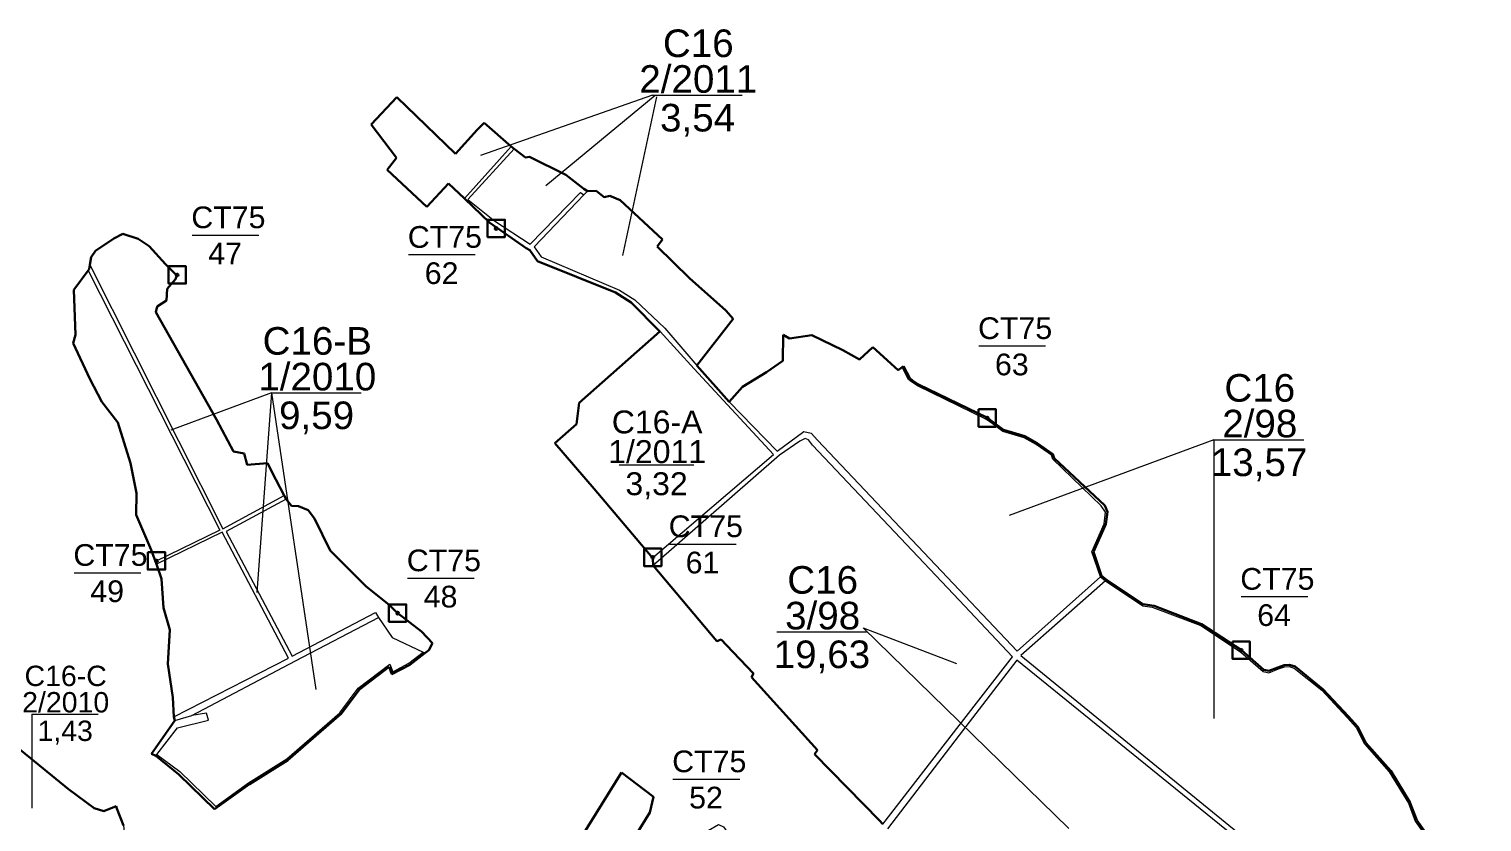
# Model space of a CAD drawing. Header units: metres. Extents: x 397145 to 402014, y 1539763 to 1542056.
# Drawn here: x 399929 to 401602, y 1541143 to 1542056 of the extents above; entities that cross this region are included whole.
import ezdxf
from ezdxf.enums import TextEntityAlignment as Align

# ---------------------------------------------------------------- set-up
doc = ezdxf.new("R2010")
doc.units = ezdxf.units.M
doc.header["$MEASUREMENT"] = 0
doc.layers.add('RanhThree', color=7, linetype='Continuous', lineweight=0)
doc.styles.add('Style-Arial', font='arial.ttf')
doc.styles.add('Style-vnarial', font='vnarial.shx')

# ---------------------------------------------------------------- blocks, each defined once
blk = doc.blocks.new('*U0')
at = {"color": 0, "linetype": 'Continuous', "lineweight": -2, "ltscale": 10, "flags": 128}
blk.add_lwpolyline([(-150, 150), (150, 150), (150, -150), (-150, -150), (-150, 150)], close=True, dxfattribs=at)
at = {"color": 0, "linetype": 'Continuous', "lineweight": -2, "ltscale": 10}
blk.add_circle((-0.02828, 0.016065), 22.5, dxfattribs=at)
blk = doc.blocks.new('*U6')
at = {"layer": 'RanhThree', "color": 3, "linetype": 'Continuous', "lineweight": 13}
blk.add_line((-61.590494, 0.736004), (61.441766, 0.736004), dxfattribs=at)
at = {"layer": 'RanhThree', "color": 3, "linetype": 'Continuous', "lineweight": 13, "style": 'Style-vnarial'}
for s, p in [('CT75', (-62.927441, 13.404394)), ('47', (-31.75311, -53.404336))]:
    blk.add_text(s, height=40, dxfattribs=at).set_placement(p)
blk = doc.blocks.new('*U7')
at = {"layer": 'RanhThree', "color": 3, "linetype": 'Continuous', "lineweight": 13}
blk.add_line((-61.590494, 0.736004), (61.441766, 0.736004), dxfattribs=at)
at = {"layer": 'RanhThree', "color": 3, "linetype": 'Continuous', "lineweight": 13, "style": 'Style-vnarial'}
for s, p in [('CT75', (-62.927441, 13.404394)), ('49', (-31.75311, -53.404336))]:
    blk.add_text(s, height=40, dxfattribs=at).set_placement(p)
blk = doc.blocks.new('*U8')
at = {"layer": 'RanhThree', "color": 3, "linetype": 'Continuous', "lineweight": 13}
blk.add_line((-61.590494, 0.736004), (61.441766, 0.736004), dxfattribs=at)
at = {"layer": 'RanhThree', "color": 3, "linetype": 'Continuous', "lineweight": 13, "style": 'Style-vnarial'}
for s, p in [('CT75', (-62.927441, 13.404394)), ('48', (-31.75311, -53.404336))]:
    blk.add_text(s, height=40, dxfattribs=at).set_placement(p)
blk = doc.blocks.new('*U11')
at = {"layer": 'RanhThree', "color": 3, "linetype": 'Continuous', "lineweight": 13}
blk.add_line((-61.590494, 0.736004), (61.441766, 0.736004), dxfattribs=at)
at = {"layer": 'RanhThree', "color": 3, "linetype": 'Continuous', "lineweight": 13, "style": 'Style-vnarial'}
for s, p in [('CT75', (-62.927441, 13.404394)), ('52', (-31.75311, -53.404336))]:
    blk.add_text(s, height=40, dxfattribs=at).set_placement(p)
blk = doc.blocks.new('*U16')
at = {"layer": 'RanhThree', "color": 3, "linetype": 'Continuous', "lineweight": 13}
blk.add_line((-61.590494, 0.736004), (61.441766, 0.736004), dxfattribs=at)
at = {"layer": 'RanhThree', "color": 3, "linetype": 'Continuous', "lineweight": 13, "style": 'Style-vnarial'}
for s, p in [('CT75', (-62.927441, 13.404394)), ('61', (-31.75311, -53.404336))]:
    blk.add_text(s, height=40, dxfattribs=at).set_placement(p)
blk = doc.blocks.new('*U17')
at = {"layer": 'RanhThree', "color": 3, "linetype": 'Continuous', "lineweight": 13}
blk.add_line((-61.590494, 0.736004), (61.441766, 0.736004), dxfattribs=at)
at = {"layer": 'RanhThree', "color": 3, "linetype": 'Continuous', "lineweight": 13, "style": 'Style-vnarial'}
for s, p in [('CT75', (-62.927441, 13.404394)), ('62', (-31.75311, -53.404336))]:
    blk.add_text(s, height=40, dxfattribs=at).set_placement(p)
blk = doc.blocks.new('*U18')
at = {"layer": 'RanhThree', "color": 3, "linetype": 'Continuous', "lineweight": 13}
blk.add_line((-61.590494, 0.736004), (61.441766, 0.736004), dxfattribs=at)
at = {"layer": 'RanhThree', "color": 3, "linetype": 'Continuous', "lineweight": 13, "style": 'Style-vnarial'}
for s, p in [('CT75', (-62.927441, 13.404394)), ('63', (-31.75311, -53.404336))]:
    blk.add_text(s, height=40, dxfattribs=at).set_placement(p)
blk = doc.blocks.new('*U19')
at = {"layer": 'RanhThree', "color": 3, "linetype": 'Continuous', "lineweight": 13}
blk.add_line((-61.590494, 0.736004), (61.441766, 0.736004), dxfattribs=at)
at = {"layer": 'RanhThree', "color": 3, "linetype": 'Continuous', "lineweight": 13, "style": 'Style-vnarial'}
for s, p in [('CT75', (-62.927441, 13.404394)), ('64', (-31.75311, -53.404336))]:
    blk.add_text(s, height=40, dxfattribs=at).set_placement(p)
blk = doc.blocks.new('*U49')
at = {"layer": 'RanhThree', "color": 3, "linetype": 'Continuous', "lineweight": 13}
blk.add_line((-66.520877, -1.660429), (63.750129, -1.660429), dxfattribs=at)
at = {"layer": 'RanhThree', "color": 3, "linetype": 'Continuous', "lineweight": 13, "style": 'Style-Arial'}
blk.add_text('1,43', height=40, dxfattribs=at).set_placement((-1.025137, -54.422685), align=Align.CENTER)
at = {"layer": 'RanhThree', "color": 3, "linetype": 'Continuous', "lineweight": 13, "insert": (-0.000029, 1.089388), "char_height": 40, "attachment_point": 8, "line_spacing_factor": 0.776524, "style": 'Style-Arial'}
blk.add_mtext('C16-C\\P2/2010', dxfattribs=at)
blk = doc.blocks.new('*U50')
at = {"layer": 'RanhThree', "color": 3, "linetype": 'Continuous', "lineweight": 13}
blk.add_line((-66.520877, -1.660429), (63.750129, -1.660429), dxfattribs=at)
at = {"layer": 'RanhThree', "color": 3, "linetype": 'Continuous', "lineweight": 13, "style": 'Style-Arial'}
blk.add_text('9,59', height=40, dxfattribs=at).set_placement((-1.025137, -54.422685), align=Align.CENTER)
at = {"layer": 'RanhThree', "color": 3, "linetype": 'Continuous', "lineweight": 13, "insert": (-0.000029, 1.089388), "char_height": 40, "attachment_point": 8, "line_spacing_factor": 0.776524, "style": 'Style-Arial'}
blk.add_mtext('C16-B\\P1/2010', dxfattribs=at)
blk = doc.blocks.new('*U57')
at = {"layer": 'RanhThree', "color": 3, "linetype": 'Continuous', "lineweight": 13}
blk.add_line((-66.520877, -1.660429), (63.750129, -1.660429), dxfattribs=at)
at = {"layer": 'RanhThree', "color": 3, "linetype": 'Continuous', "lineweight": 13, "style": 'Style-Arial'}
blk.add_text('13,57', height=40, dxfattribs=at).set_placement((-1.025137, -54.422685), align=Align.CENTER)
at = {"layer": 'RanhThree', "color": 3, "linetype": 'Continuous', "lineweight": 13, "insert": (-0.000029, 1.089388), "char_height": 40, "attachment_point": 8, "line_spacing_factor": 0.776524, "style": 'Style-Arial'}
blk.add_mtext('C16\\P2/98', dxfattribs=at)
blk = doc.blocks.new('*U58')
at = {"layer": 'RanhThree', "color": 3, "linetype": 'Continuous', "lineweight": 13}
blk.add_line((-66.520877, -1.660429), (63.750129, -1.660429), dxfattribs=at)
at = {"layer": 'RanhThree', "color": 3, "linetype": 'Continuous', "lineweight": 13, "style": 'Style-Arial'}
blk.add_text('19,63', height=40, dxfattribs=at).set_placement((-1.025137, -54.422685), align=Align.CENTER)
at = {"layer": 'RanhThree', "color": 3, "linetype": 'Continuous', "lineweight": 13, "insert": (-0.000029, 1.089388), "char_height": 40, "attachment_point": 8, "line_spacing_factor": 0.776524, "style": 'Style-Arial'}
blk.add_mtext('C16\\P3/98', dxfattribs=at)
blk = doc.blocks.new('*U59')
at = {"layer": 'RanhThree', "color": 3, "linetype": 'Continuous', "lineweight": 13}
blk.add_line((-66.520877, -1.660429), (63.750129, -1.660429), dxfattribs=at)
at = {"layer": 'RanhThree', "color": 3, "linetype": 'Continuous', "lineweight": 13, "style": 'Style-Arial'}
blk.add_text('3,54', height=40, dxfattribs=at).set_placement((-1.025137, -54.422685), align=Align.CENTER)
at = {"layer": 'RanhThree', "color": 3, "linetype": 'Continuous', "lineweight": 13, "insert": (-0.000029, 1.089388), "char_height": 40, "attachment_point": 8, "line_spacing_factor": 0.776524, "style": 'Style-Arial'}
blk.add_mtext('C16\\P2/2011', dxfattribs=at)
blk = doc.blocks.new('*U65')
at = {"layer": 'RanhThree', "color": 3, "linetype": 'Continuous', "lineweight": 13}
blk.add_line((-66.520877, -1.660429), (63.750129, -1.660429), dxfattribs=at)
at = {"layer": 'RanhThree', "color": 3, "linetype": 'Continuous', "lineweight": 13, "style": 'Style-Arial'}
blk.add_text('3,32', height=40, dxfattribs=at).set_placement((-1.025137, -54.422685), align=Align.CENTER)
at = {"layer": 'RanhThree', "color": 3, "linetype": 'Continuous', "lineweight": 13, "insert": (-0.000029, 1.089388), "char_height": 40, "attachment_point": 8, "line_spacing_factor": 0.776524, "style": 'Style-Arial'}
blk.add_mtext('C16-A\\P1/2011', dxfattribs=at)

msp = doc.modelspace()

# ---------------------------------------------------------------- linework, layer by layer
at = {"layer": 'RanhThree', "color": 3, "linetype": 'Continuous', "lineweight": 30}
for p, q in [((400322.925, 1541946.535), (400352.632, 1541977.916)), ((400352.632, 1541977.916), (400420.211, 1541912.585)), ((400322.925, 1541946.535), (400352.1743, 1541907.8795)), ((400420.211, 1541912.585), (400445.163, 1541940.242)), ((400445.163, 1541940.242), (400453.171, 1541948.219)), ((400453.171, 1541948.219), (400484.146, 1541921.105)), ((400484.146, 1541921.105), (400487.43, 1541918.349)), ((400341.35, 1541894.34), (400352.1743, 1541907.8795)), ((400487.43, 1541918.349), (400500.724, 1541908.548)), ((400500.724, 1541908.548), (400505.254, 1541909.272)), ((400505.254, 1541909.272), (400546.923, 1541888.579)), ((400341.35, 1541894.34), (400387.11, 1541851.39)), ((400546.923, 1541888.579), (400567.816, 1541872.336)), ((400387.11, 1541851.39), (400412.14, 1541878.35)), ((400412.14, 1541878.35), (400430.38, 1541861.0506)), ((400567.816, 1541872.336), (400571.996, 1541869.756)), ((400571.996, 1541869.756), (400582.024, 1541870.112)), ((400582.024, 1541870.112), (400591.235, 1541862.566)), ((400430.38, 1541861.0506), (400459.65, 1541833.29)), ((400591.235, 1541862.566), (400597.876, 1541864.38)), ((400597.876, 1541864.38), (400609.744, 1541859.26)), ((400609.744, 1541859.26), (400658.392, 1541814.085)), ((400026.713, 1541815.049), (400036.95, 1541820.6)), ((400036.95, 1541820.6), (400054.621, 1541814.839)), ((400459.65, 1541833.29), (400501.518, 1541803.937)), ((400005.43, 1541800.733), (400026.713, 1541815.049)), ((400054.621, 1541814.839), (400067.324, 1541806.3)), ((400067.324, 1541806.3), (400086.079, 1541785.411)), ((400501.518, 1541803.937), (400505.637, 1541801.555)), ((400652.313, 1541805.857), (400658.392, 1541814.085)), ((400652.313, 1541805.857), (400689.565, 1541769.376)), ((399999.1758, 1541784.6342), (400000.565, 1541793.666)), ((400000.565, 1541793.666), (400005.43, 1541800.733)), ((400505.637, 1541801.555), (400514.412, 1541789.031)), ((400514.412, 1541789.031), (400604.22, 1541752.77)), ((399980.612, 1541755.888), (399997.3095, 1541778.3208)), ((399997.3095, 1541778.3208), (399998.438, 1541779.837)), ((399998.438, 1541779.837), (399999.1758, 1541784.6342)), ((400086.079, 1541785.411), (400099.214, 1541772.599)), ((400097.702, 1541768.384), (400099.214, 1541772.599)), ((400689.565, 1541769.376), (400731.287, 1541732.057)), ((399980.612, 1541755.888), (399982.449, 1541704.065)), ((400087.476, 1541743.482), (400088.168, 1541756.905)), ((400088.168, 1541756.905), (400097.702, 1541768.384)), ((400604.22, 1541752.77), (400622.17, 1541741.17)), ((400074.907, 1541730.212), (400076.646, 1541736.831)), ((400076.646, 1541736.831), (400087.476, 1541743.482)), ((400622.17, 1541741.17), (400655.49, 1541708.09)), ((400074.907, 1541730.212), (400095.1, 1541694.73)), ((400697.892, 1541668.925), (400739.865, 1541722.705)), ((400731.287, 1541732.057), (400739.865, 1541722.705)), ((399979.762, 1541694.635), (399982.449, 1541704.065)), ((400562.57, 1541625.92), (400655.49, 1541708.09)), ((400796.964, 1541674.093), (400797.178, 1541703.923)), ((400797.178, 1541703.923), (400804.622, 1541699.889)), ((400804.622, 1541699.889), (400830.365, 1541703.701)), ((400830.365, 1541703.701), (400865.956, 1541686.295)), ((399979.762, 1541694.635), (399999.129, 1541653.449)), ((400095.1, 1541694.73), (400144.73, 1541606.61)), ((400865.956, 1541686.295), (400885.116, 1541675.675)), ((400885.116, 1541675.675), (400900.54, 1541689.751)), ((400900.54, 1541689.751), (400929.792, 1541663.225)), ((400697.892, 1541668.925), (400735.288, 1541627.085)), ((400778.309, 1541660.904), (400796.964, 1541674.093)), ((399999.129, 1541653.449), (400013.025, 1541626.759)), ((400750.454, 1541644.028), (400778.309, 1541660.904)), ((400929.792, 1541663.225), (400934.3755, 1541666.7322)), ((400934.3755, 1541666.7322), (400935.988, 1541667.966)), ((400935.988, 1541667.966), (400943.252, 1541654.014)), ((400943.252, 1541654.014), (400946.189, 1541651.655)), ((400735.288, 1541627.085), (400750.454, 1541644.028)), ((400946.189, 1541651.655), (400953.156, 1541646.962)), ((400953.156, 1541646.962), (401032.591, 1541608.394)), ((400013.025, 1541626.759), (400031.42, 1541603.22)), ((400559.27, 1541601.07), (400562.57, 1541625.92)), ((400031.42, 1541603.22), (400045.98, 1541556.24)), ((400144.73, 1541606.61), (400164.5, 1541569.58)), ((401032.591, 1541608.394), (401039.004, 1541603.456)), ((401039.004, 1541603.456), (401050.972, 1541594.676)), ((400534.57, 1541579.49), (400559.27, 1541601.07)), ((401050.972, 1541594.676), (401075.392, 1541587.32)), ((401075.392, 1541587.32), (401089.777, 1541579.483)), ((400164.5, 1541569.58), (400176.64, 1541567.32)), ((400534.57, 1541579.49), (400579.84, 1541526.8)), ((401089.777, 1541579.483), (401107.752, 1541566.691)), ((400045.98, 1541556.24), (400052.91, 1541521.84)), ((400176.64, 1541567.32), (400180.26, 1541554.39)), ((400180.26, 1541554.39), (400203.55, 1541556.23)), ((400203.55, 1541556.23), (400213.27, 1541537.54)), ((401107.752, 1541566.691), (401109.506, 1541562.007)), ((401109.506, 1541562.007), (401167.716, 1541507.581)), ((400213.27, 1541537.54), (400222.9653, 1541518.8968)), ((400052.44, 1541496.78), (400052.91, 1541521.84)), ((400222.9653, 1541518.8968), (400225.1468, 1541514.7021)), ((400579.84, 1541526.8), (400647.052, 1541447.065)), ((400225.1468, 1541514.7021), (400231.302, 1541506.985)), ((400231.302, 1541506.985), (400239.293, 1541506.659)), ((400239.293, 1541506.659), (400250.616, 1541502.128)), ((400250.616, 1541502.128), (400257.851, 1541492.601)), ((401167.716, 1541507.581), (401170.687, 1541500.052)), ((400052.44, 1541496.78), (400069.64, 1541456.52)), ((400257.851, 1541492.601), (400275.784, 1541455.608)), ((401154.667, 1541454.163), (401168.761, 1541485.955)), ((401168.761, 1541485.955), (401170.687, 1541500.052)), ((400069.64, 1541456.52), (400074.5521, 1541442.9339)), ((400275.784, 1541455.608), (400316.857, 1541414.393)), ((401154.667, 1541454.163), (401164.012, 1541426.295)), ((400074.5521, 1541442.9339), (400075.6909, 1541439.7841)), ((400075.6909, 1541439.7841), (400081.687, 1541423.2)), ((400647.052, 1541447.065), (400647.5178, 1541440.6576)), ((400647.5178, 1541440.6576), (400647.681, 1541438.412)), ((400647.681, 1541438.412), (400721.128, 1541351.024)), ((400081.687, 1541423.2), (400083.965, 1541389.696)), ((401164.012, 1541426.295), (401169.39, 1541422.288)), ((401169.39, 1541422.288), (401212.002, 1541393.787)), ((400316.857, 1541414.393), (400343.902, 1541392.507)), ((400083.965, 1541389.696), (400091.23, 1541364.2)), ((400343.902, 1541392.507), (400349.091, 1541387.606)), ((400349.091, 1541387.606), (400353.874, 1541383.063)), ((401212.002, 1541393.787), (401224.51, 1541391.971)), ((401224.51, 1541391.971), (401279.032, 1541370.882)), ((400353.874, 1541383.063), (400380.987, 1541362.388)), ((401279.032, 1541370.882), (401325.148, 1541340.67)), ((400088.9161, 1541324.9371), (400091.23, 1541364.2)), ((400380.987, 1541362.388), (400393.492, 1541349.002)), ((400721.128, 1541351.024), (400725.796, 1541352.977)), ((400725.796, 1541352.977), (400732.0379, 1541346.412)), ((400367.525, 1541324.093), (400384.8211, 1541337.4222)), ((400384.8211, 1541337.4222), (400389.26, 1541340.843)), ((400389.26, 1541340.843), (400393.492, 1541349.002)), ((400732.0379, 1541346.412), (400763.02, 1541313.826)), ((401325.148, 1541340.67), (401350.725, 1541318.048)), ((400088.9161, 1541324.9371), (400094.448, 1541286.231)), ((400309.619, 1541295.494), (400343.546, 1541321.652)), ((400343.546, 1541321.652), (400346.758, 1541313.183)), ((400346.758, 1541313.183), (400367.525, 1541324.093)), ((401350.725, 1541318.048), (401356.343, 1541316.927)), ((401356.343, 1541316.927), (401366.956, 1541321.036)), ((401366.956, 1541321.036), (401374.159, 1541323.641)), ((401374.159, 1541323.641), (401380.323, 1541323.867)), ((401380.323, 1541323.867), (401386.742, 1541321.962)), ((401386.742, 1541321.962), (401418.846, 1541296.084)), ((400760.9261, 1541309.7312), (400763.02, 1541313.826)), ((400760.9261, 1541309.7312), (400837.04, 1541225.62)), ((400094.448, 1541286.231), (400095.897, 1541264.191)), ((400288.458, 1541267.429), (400309.619, 1541295.494)), ((401418.846, 1541296.084), (401448.347, 1541264.524)), ((400227.074, 1541214.17), (400288.458, 1541267.429)), ((400070.132, 1541221.404), (400097.062, 1541259.974)), ((400095.897, 1541264.191), (400097.062, 1541259.974)), ((401448.347, 1541264.524), (401458.598, 1541252.788)), ((401458.598, 1541252.788), (401462.071, 1541246.441)), ((399905.714, 1541236.695), (399974.47, 1541180.632)), ((401462.071, 1541246.441), (401468.348, 1541233.894)), ((400070.132, 1541221.404), (400075.06, 1541219.21)), ((400075.06, 1541219.21), (400101.6, 1541197.7)), ((400833.4, 1541220.87), (400837.04, 1541225.62)), ((400833.4, 1541220.87), (400908.426, 1541144.578)), ((401468.348, 1541233.894), (401496.837, 1541201.787)), ((400182.837, 1541186.36), (400227.074, 1541214.17)), ((401496.837, 1541201.787), (401518.981, 1541165.586)), ((400101.6, 1541197.7), (400142.5663, 1541157.6317)), ((400142.5663, 1541157.6317), (400182.837, 1541186.36)), ((400565.88, 1541126.85), (400611.31, 1541200.04)), ((400611.31, 1541200.04), (400647.8459, 1541171.8182)), ((399974.47, 1541180.632), (400003.973, 1541158.669)), ((400643.643, 1541153.853), (400647.8459, 1541171.8182)), ((400003.973, 1541158.669), (400015.156, 1541155.54)), ((400015.156, 1541155.54), (400029.298, 1541161.106)), ((400029.298, 1541161.106), (400030.1316, 1541158.3699)), ((400030.1316, 1541158.3699), (400037.923, 1541138.767)), ((400620.685, 1541116.638), (400643.643, 1541153.853)), ((401518.981, 1541165.586), (401526.773, 1541144.811)), ((400908.426, 1541144.578), (400912.2354, 1541140.5062)), ((401526.773, 1541144.811), (401548.373, 1541114.689))]:
    msp.add_line(p, q, dxfattribs=at)
at = {"layer": 'RanhThree', "color": 7, "linetype": 'Continuous', "lineweight": 0}
for p, q in [((400646.738815, 1541980.311952), (400448.672433, 1541910.510796)), ((400650.056613, 1541979.72539), (400524.191501, 1541875.9035)), ((400651.629927, 1541978.152331), (400612.297079, 1541795.677493)), ((400208.038359, 1541637.421381), (400092.374293, 1541594.362227)), ((400208.038359, 1541637.421381), (400191.493069, 1541407.168212)), ((400208.038359, 1541637.421381), (400259.145567, 1541295.481027)), ((401293.199661, 1541583.307865), (401057.544915, 1541496.009763)), ((401293.199661, 1541583.307865), (401293.199661, 1541262.017244)), ((400889.593655, 1541366.625664), (400996.97233, 1541325.332867)), ((400889.593655, 1541366.625664), (401126.377398, 1541135.385999)), ((399932.220728, 1541267.173023), (399932.220728, 1541158.624898))]:
    msp.add_line(p, q, dxfattribs=at)
at = {"layer": 'RanhThree', "color": 3, "linetype": 'Continuous', "lineweight": 0}
for p, q in [((400430.38, 1541861.0506), (400484.146, 1541921.105)), ((400484.146, 1541921.105), (400487.43, 1541918.349)), ((400567.7758, 1541865.3443), (400571.996, 1541869.756)), ((400697.892, 1541668.925), (400735.288, 1541627.085)), ((400222.9653, 1541518.8968), (400225.1468, 1541514.7021)), ((400074.5521, 1541442.9339), (400075.6909, 1541439.7841)), ((401162.7289, 1541425.1489), (401168.2781, 1541420.6256)), ((400382.8069, 1541338.3949), (400384.8211, 1541337.4222)), ((400095.897, 1541264.191), (400097.062, 1541259.974)), ((400097.062, 1541259.974), (400116.4818, 1541265.3935)), ((400075.06, 1541219.21), (400076.2361, 1541220.7296))]:
    msp.add_line(p, q, dxfattribs=at)
at = {"layer": 'RanhThree', "color": 3, "linetype": 'Continuous', "lineweight": 0, "flags": 128}
for points in [[(400430.38, 1541861.0506), (400412.14, 1541878.35), (400387.11, 1541851.39), (400341.35, 1541894.34), (400352.1743, 1541907.8795), (400322.925, 1541946.535), (400352.632, 1541977.916), (400420.211, 1541912.585), (400445.163, 1541940.242), (400453.171, 1541948.219), (400484.146, 1541921.105)], [(400487.43, 1541918.349), (400434.221, 1541859.82), (400464.9987, 1541835.6052), (400505.9798, 1541808.5402), (400563.8451, 1541868.2392), (400567.7758, 1541865.3443)], [(400487.43, 1541918.349), (400500.724, 1541908.548), (400505.254, 1541909.272), (400546.923, 1541888.579), (400567.816, 1541872.336), (400571.996, 1541869.756)], [(400571.996, 1541869.756), (400582.024, 1541870.112), (400591.235, 1541862.566), (400597.876, 1541864.38), (400609.744, 1541859.26), (400658.392, 1541814.085), (400652.313, 1541805.857), (400689.565, 1541769.376), (400731.287, 1541732.057), (400739.865, 1541722.705), (400697.892, 1541668.925)], [(400430.38, 1541861.0506), (400459.65, 1541833.29), (400501.518, 1541803.937), (400505.637, 1541801.555), (400514.412, 1541789.031), (400604.22, 1541752.77), (400622.17, 1541741.17), (400655.49, 1541708.09)], [(400567.7758, 1541865.3443), (400510.5501, 1541805.5219), (400518.5423, 1541794.1151), (400608.8472, 1541755.4134), (400626.4989, 1541744.5354), (400660.9078, 1541711.6944), (400697.892, 1541668.925)], [(399999.1758, 1541784.6342), (400000.565, 1541793.666), (400005.43, 1541800.733), (400026.713, 1541815.049), (400036.95, 1541820.6), (400054.621, 1541814.839), (400067.324, 1541806.3), (400086.079, 1541785.411), (400099.214, 1541772.599), (400097.702, 1541768.384), (400088.168, 1541756.905), (400087.476, 1541743.482), (400076.646, 1541736.831), (400074.907, 1541730.212), (400095.1, 1541694.73), (400144.73, 1541606.61), (400164.5, 1541569.58), (400176.64, 1541567.32), (400180.26, 1541554.39), (400203.55, 1541556.23), (400213.27, 1541537.54), (400222.9653, 1541518.8968)], [(399997.3095, 1541778.3208), (399980.612, 1541755.888), (399982.449, 1541704.065), (399979.762, 1541694.635), (399999.129, 1541653.449), (400013.025, 1541626.759), (400031.42, 1541603.22), (400045.98, 1541556.24), (400052.91, 1541521.84), (400052.44, 1541496.78), (400069.64, 1541456.52), (400074.5521, 1541442.9339)], [(399997.3095, 1541778.3208), (399998.438, 1541779.837), (399999.1758, 1541784.6342)], [(399997.3095, 1541778.3208), (400148.678, 1541479.249), (400074.5521, 1541442.9339)], [(399999.1758, 1541784.6342), (400152.302, 1541480.503), (400222.9653, 1541518.8968)], [(400647.052, 1541447.065), (400579.84, 1541526.8), (400534.57, 1541579.49), (400559.27, 1541601.07), (400562.57, 1541625.92), (400655.49, 1541708.09)], [(400647.052, 1541447.065), (400786.059, 1541566.193), (400694.674, 1541664.922), (400655.776, 1541707.942), (400655.49, 1541708.09)], [(400735.288, 1541627.085), (400750.454, 1541644.028), (400778.309, 1541660.904), (400796.964, 1541674.093), (400797.178, 1541703.923), (400804.622, 1541699.889), (400830.365, 1541703.701), (400865.956, 1541686.295), (400885.116, 1541675.675), (400900.54, 1541689.751), (400929.792, 1541663.225), (400934.3755, 1541666.7322)], [(400934.3755, 1541666.7322), (400935.988, 1541667.966), (400943.252, 1541654.014), (400946.189, 1541651.655), (400953.156, 1541646.962), (401032.591, 1541608.394), (401039.004, 1541603.456), (401050.972, 1541594.676), (401075.392, 1541587.32), (401089.777, 1541579.483), (401107.752, 1541566.691), (401109.506, 1541562.007), (401167.716, 1541507.581), (401170.687, 1541500.052), (401168.761, 1541485.955), (401154.667, 1541454.163), (401164.012, 1541426.295), (401169.39, 1541422.288), (401212.002, 1541393.787), (401224.51, 1541391.971), (401279.032, 1541370.882), (401325.148, 1541340.67), (401350.725, 1541318.048), (401356.343, 1541316.927), (401366.956, 1541321.036), (401374.159, 1541323.641), (401380.323, 1541323.867), (401386.742, 1541321.962), (401418.846, 1541296.084), (401448.347, 1541264.524), (401458.598, 1541252.788), (401462.071, 1541246.441), (401468.348, 1541233.894), (401496.837, 1541201.787), (401518.981, 1541165.586), (401526.773, 1541144.811), (401548.373, 1541114.689)], [(401162.7289, 1541425.1489), (401152.5238, 1541454.2635), (401166.8178, 1541486.5065), (401168.6346, 1541499.8045), (401163.629, 1541507.153), (401107.7975, 1541560.8664), (401106.0937, 1541565.4164), (401088.715, 1541577.784), (401074.6169, 1541585.4647), (401050.0661, 1541592.8601), (401037.8022, 1541601.8572), (401031.5332, 1541606.6843), (401000, 1541621.9946), (400952.1556, 1541645.2244), (400945.002, 1541650.0431), (400941.672, 1541652.7178), (400934.3755, 1541666.7322)], [(400735.288, 1541627.085), (400790.588, 1541569.985), (400821.131, 1541592.902), (400829.3766, 1541590.9278), (400836.858, 1541582.66), (401000, 1541410.1773), (401066.846, 1541339.504), (401162.7289, 1541425.1489)], [(400912.2354, 1541140.5062), (401000, 1541253.9152), (401061.434, 1541333.3), (401000, 1541398.3539), (400831.188, 1541577.113), (400826.3849, 1541583.2438), (400822.468, 1541584.728), (400816.458, 1541581.703), (400793.07, 1541565.48), (400647.681, 1541438.412)], [(400225.1468, 1541514.7021), (400155.869, 1541477.674), (400232.014, 1541333.796), (400327.7906, 1541384.0529), (400331.5944, 1541378.4824)], [(400384.8211, 1541337.4222), (400389.26, 1541340.843), (400393.492, 1541349.002), (400380.987, 1541362.388), (400353.874, 1541383.063), (400349.091, 1541387.606), (400343.902, 1541392.507), (400316.857, 1541414.393), (400275.784, 1541455.608), (400257.851, 1541492.601), (400250.616, 1541502.128), (400239.293, 1541506.659), (400231.302, 1541506.985), (400225.1468, 1541514.7021)], [(400095.897, 1541264.191), (400227.748, 1541331.673), (400151.575, 1541476.912), (400075.6909, 1541439.7841)], [(400075.6909, 1541439.7841), (400081.687, 1541423.2), (400083.965, 1541389.696), (400091.23, 1541364.2), (400088.9161, 1541324.9371), (400094.448, 1541286.231), (400095.897, 1541264.191)], [(400647.052, 1541447.065), (400647.5178, 1541440.6576), (400647.681, 1541438.412)], [(400647.681, 1541438.412), (400721.128, 1541351.024), (400725.796, 1541352.977), (400732.0379, 1541346.412), (400763.02, 1541313.826), (400760.9261, 1541309.7312), (400837.04, 1541225.62), (400833.4, 1541220.87), (400908.426, 1541144.578), (400912.2354, 1541140.5062)], [(401168.2781, 1541420.6256), (401070.903, 1541334.555), (401374.931, 1541086.654), (401382.3, 1541075.969), (401441.305, 1540922.643), (401601.872, 1540994.1859)], [(401168.2781, 1541420.6256), (401211.2665, 1541391.8728), (401222.094, 1541390.32), (401278.1131, 1541369.093), (401323.9312, 1541339.0762), (401349.8043, 1541316.1923), (401356.5224, 1541314.8518), (401367.6572, 1541319.1628), (401374.545, 1541321.6538), (401380.0685, 1541321.8563), (401385.7944, 1541320.157), (401417.4812, 1541294.6153), (401446.8629, 1541263.1829), (401456.9482, 1541251.6366), (401460.2988, 1541245.5132), (401466.6772, 1541232.7636), (401495.2234, 1541200.5922), (401517.1754, 1541164.7051), (401524.9934, 1541143.8607), (401546.6372, 1541113.6777), (401601.872, 1540994.1859)], [(400116.4818, 1541265.3935), (400236.004, 1541328.637), (400331.5944, 1541378.4824)], [(400331.5944, 1541378.4824), (400347.24, 1541355.57), (400382.8069, 1541338.3949)], [(400075.06, 1541219.21), (400101.6, 1541197.7), (400142.5663, 1541157.6317), (400182.837, 1541186.36), (400227.074, 1541214.17), (400288.458, 1541267.429), (400309.619, 1541295.494), (400343.546, 1541321.652), (400346.758, 1541313.183), (400367.525, 1541324.093), (400384.8211, 1541337.4222)], [(400076.2361, 1541220.7296), (400102.5608, 1541200.9415), (400143.9702, 1541160.8195), (400181.7191, 1541188.0196), (400225.8794, 1541215.7814), (400286.988, 1541268.8015), (400308.1843, 1541296.9133), (400344.4599, 1541324.8821), (400347.8271, 1541316.0039), (400366.4414, 1541325.7829), (400382.8069, 1541338.3949)], [(401311.022, 1540871.622), (401432.6276, 1540925.5103), (401378.2421, 1541073.6378), (401370.816, 1541084.289), (401305.681, 1541134.964), (401066.176, 1541329.288), (401000, 1541242.8918), (400917.3716, 1541135.0161)], [(400076.2361, 1541220.7296), (400100.09, 1541251.55), (400135.86, 1541260.21), (400133.55, 1541268.3), (400116.4818, 1541265.3935)], [(400075.06, 1541219.21), (400070.132, 1541221.404), (400097.062, 1541259.974)], [(399844.2665, 1541152.252), (399853.942, 1541157.181), (399905.714, 1541236.695), (399974.47, 1541180.632), (400003.973, 1541158.669), (400015.156, 1541155.54), (400029.298, 1541161.106), (400030.1316, 1541158.3699), (400037.923, 1541138.767), (400039.628, 1541121.528), (400061.3952, 1541107.021), (400064.614, 1541091.407), (400060.718, 1541083.006), (400048.446, 1541073.785), (400026, 1541064.265), (400015.668, 1541063.819), (399979.625, 1541076)], [(400558.4961, 1541075.874), (400558.78, 1541081.948), (400565.88, 1541126.85), (400611.31, 1541200.04), (400647.8459, 1541171.8182), (400643.643, 1541153.853), (400620.685, 1541116.638), (400657.827, 1541096.452), (400674.161, 1541094.464), (400697.676, 1541123.082), (400710.879, 1541132.922), (400722.94, 1541139.821), (400728.72, 1541137.495), (400737.445, 1541125.172)]]:
    msp.add_lwpolyline(points, dxfattribs=at)

# ---------------------------------------------------------------- block references
at = {"layer": 'RanhThree', "color": 3, "linetype": 'Continuous', "lineweight": 13}
for name, p, xscale, yscale, zscale in [('*U59', (400699.616025, 1541981.631821), 0.794896, 0.794896, 0.794896), ('*U6', (400155.230795, 1541818.581403), 0.625, 0.625, 0.625), ('*U17', (400404.46948, 1541796.008916), 0.625, 0.625, 0.625), ('*U18', (401061.044473, 1541690.866429), 0.625, 0.625, 0.625), ('*U50', (400260.915568, 1541638.74125), 0.794896, 0.794896, 0.794896), ('*U57', (401346.07687, 1541584.627734), 0.794896, 0.794896, 0.794896), ('*U65', (400652.250033, 1541555.271571), 0.659803, 0.659803, 0.659803), ('*U16', (400704.898301, 1541462.671972), 0.625, 0.625, 0.625), ('*U7', (400019.42208, 1541429.589022), 0.625, 0.625, 0.625), ('*U8', (400403.313174, 1541423.391653), 0.625, 0.625, 0.625), ('*U58', (400842.78759, 1541363.419654), 0.794896, 0.794896, 0.794896), ('*U19', (401362.981176, 1541402.084695), 0.625, 0.625, 0.625), ('*U49', (399971.229139, 1541268.146712), 0.586409, 0.586409, 0.586409), ('*U11', (400708.887787, 1541191.85339), 0.625, 0.625, 0.625)]:
    msp.add_blockref(name, p, dxfattribs=dict(at, xscale=xscale, yscale=yscale, zscale=zscale))
at = {"layer": 'RanhThree', "color": 3, "linetype": 'Continuous', "lineweight": 30, "ltscale": 0.666667, "xscale": 0.066667, "yscale": 0.066667, "zscale": 0.066667}
for p in [(400466.931, 1541826.645), (400099.642, 1541773.1), (401032.3025, 1541608.301), (400075.793885, 1541443.582929), (400647.193, 1541447.767), (400353.3945, 1541383.499), (401324.809, 1541340.669)]:
    msp.add_blockref('*U0', p, dxfattribs=at)

doc.saveas('drawing.dxf')
